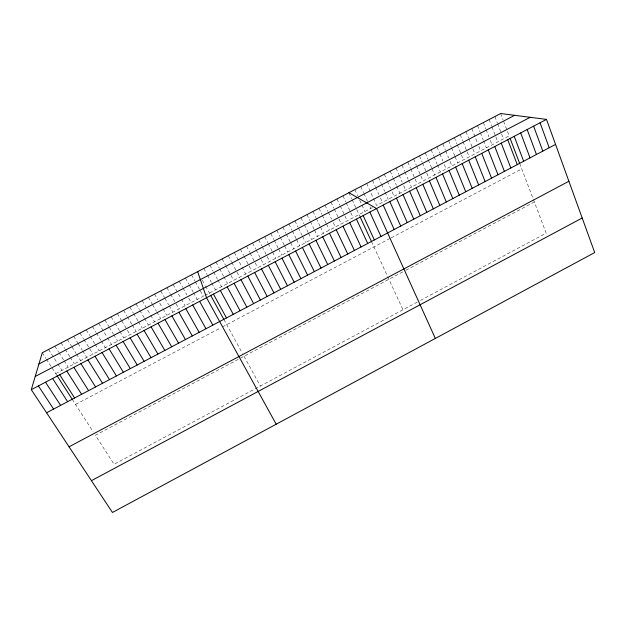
<?xml version="1.0" encoding="UTF-8"?>
<svg xmlns="http://www.w3.org/2000/svg" width="626" height="626" viewBox="0 0 626 626"><rect width="100%" height="100%" fill="white"/><g stroke="black" fill="none" stroke-linecap="round" stroke-linejoin="round"><path stroke-width="0.47" stroke-dasharray="3.13 2.35" d="M417.307 302.1L114.073 464.289L95.387 435.266L405.069 270.682M420.484 300.402L546.201 233.154L533.297 199.256M405.875 270.252L534.33 201.979M75.55 404.459L220.743 327.813M222.449 326.913L390.397 238.256M391.219 237.825L521.748 168.918M55.714 373.636L203.325 296.239L200.023 290.253M204.843 295.449L372.4 207.597M42.271 352.759L45.886 358.377M46.402 359.183L51.575 367.212M52.091 368.018L56.669 375.123M72.287 399.38L93.055 431.643M48.562 349.472L57.31 363.135M57.827 363.941L61.943 370.373M54.853 346.186L58.437 351.82M58.946 352.626L63.555 359.864M64.063 360.67L68.156 367.11M61.137 342.907L64.705 348.549M65.214 349.355L69.791 356.601M70.3 357.407L74.369 363.855M67.412 339.628L71.466 346.084M71.974 346.89L76.02 353.338M76.528 354.144L80.582 360.599M73.688 336.358L77.718 342.813M78.219 343.627L82.249 350.083M82.749 350.889L86.779 357.344M79.948 333.087L83.454 338.744M83.954 339.558L92.977 354.097M86.2 329.824L89.69 335.489M90.191 336.295L94.675 343.58M95.175 344.386L99.158 350.857M92.452 326.561L95.919 332.234M96.42 333.04L100.88 340.333M101.373 341.139L105.34 347.618M98.697 323.306L107.077 337.085M107.57 337.899L111.514 344.378M104.933 320.05L108.854 326.545M109.347 327.351L113.267 333.846M113.76 334.66L117.68 341.147M111.162 316.803L114.574 322.484M115.059 323.298L119.449 330.606M119.942 331.42L123.838 337.915M117.383 313.556L121.264 320.058M121.749 320.872L129.997 334.691M123.596 310.308L126.976 316.005M127.461 316.819L131.796 324.143M132.282 324.957L136.139 331.467M129.809 307.069L133.166 312.773M133.643 313.587L137.963 320.919M138.44 321.733L142.282 328.251M136.006 303.829L139.348 309.541M139.825 310.355L144.121 317.695M144.598 318.509L148.417 325.035M142.204 300.597L150.271 314.471M150.749 315.293L154.544 321.819M148.393 297.366L152.165 303.907M152.642 304.721L156.414 311.255M156.891 312.077L160.663 318.611M154.575 294.142L157.862 299.87M159.74 303.14L162.557 308.047M163.026 308.861L166.774 315.402M160.749 290.918L164.481 297.467M164.951 298.289L168.684 304.839M169.153 305.652L172.886 312.202M166.923 287.702L170.17 293.438M170.632 294.259L178.989 309.001M173.081 284.486L180.93 298.43M181.391 299.244L185.085 305.809M179.239 281.27L182.581 287.248M183.058 288.101L186.877 294.932M188.786 298.344L191.173 302.616M185.382 278.061L188.708 284.048M189.185 284.9L192.98 291.739M193.457 292.592L197.253 299.424M191.525 274.861L194.835 280.847M195.304 281.7L199.553 289.4M202.355 280.221L205.171 285.354M205.641 286.207L210.226 294.58M223.865 319.456L242.411 353.291M244.038 356.257L260.361 386.039M203.794 268.46L207.057 274.454M207.527 275.315L211.259 282.17M211.721 283.022L215.454 289.877M209.913 265.26L213.161 271.269M213.623 272.122L217.339 278.985M217.801 279.845L221.51 286.708M216.033 262.067L219.256 268.077M219.718 268.937L223.412 275.808M223.873 276.669L227.559 283.531M222.136 258.882L225.352 264.9M225.806 265.76L233.608 280.362M228.24 255.698L231.432 261.715M231.894 262.576L239.641 277.201M234.335 252.513L245.674 274.039M240.431 249.336L243.584 255.369M244.03 256.23L251.699 270.878M246.511 246.159L249.649 252.2M250.095 253.06L257.716 267.725M252.591 242.99L255.705 249.038M256.151 249.899L263.726 264.571M258.655 239.821L261.754 245.869M262.2 246.738L269.728 261.425M264.72 236.659L267.803 242.716M268.241 243.577L272.208 251.362M272.646 252.223L275.73 258.28M270.776 233.498L273.844 239.555M274.282 240.423L278.218 248.217M278.656 249.078L281.716 255.142M276.825 230.337L279.877 236.409M280.307 237.27L284.227 245.071M284.658 245.94L287.702 252.004M282.874 227.183L285.902 233.255M286.332 234.124L290.221 241.926M290.66 242.794L293.688 248.866M288.907 224.038L291.919 230.11M292.35 230.978L296.215 238.788M296.646 239.656L299.658 245.736M294.94 220.884L297.929 226.972M298.359 227.841L302.209 235.658M302.632 236.526L305.621 242.606M300.965 217.746L303.939 223.826M304.361 224.703L308.188 232.528M308.61 233.396L311.584 239.484M306.983 214.601L309.94 220.696M310.363 221.565L314.158 229.398M314.581 230.266L317.538 236.362M313 211.463L315.934 217.558M316.357 218.435L320.129 226.276M320.551 227.144L323.485 233.24M319.002 208.333L321.92 214.436M322.335 215.305L326.091 223.153M326.506 224.022L329.425 230.125M325.004 205.195L327.907 211.306M328.314 212.183L331.631 219.163M333.29 222.653L335.364 227.011M330.998 202.073L333.877 208.184M334.292 209.061L341.295 223.905M336.984 198.951L339.848 205.062M340.254 205.938L347.211 220.798M342.962 195.828L345.81 201.948M346.217 202.824L353.134 217.699M348.932 192.706L351.765 198.841M352.172 199.71L359.762 216.158M371.508 241.605L387.259 275.722M387.666 276.606L402.972 309.768M354.848 189.623L357.657 195.758M359.668 200.14L364.888 211.533M360.756 186.54L363.55 192.683M363.949 193.559L367.54 201.455M369.935 206.713L370.733 208.466M366.656 183.465L376.57 205.406L509.165 135.889L503.374 120.685M372.548 180.39L375.303 186.54M375.702 187.417L378.855 194.443M380.428 197.957L382.4 202.355M378.433 177.314L381.171 183.473M381.57 184.349L384.7 191.384M385.092 192.26L388.23 199.295M384.317 174.247L387.04 180.405M387.431 181.282L390.538 188.324M392.095 191.846L394.044 196.243M390.186 171.18L392.893 177.346M393.284 178.222L396.375 185.273M396.767 186.149L399.857 193.199M396.055 168.112L398.746 174.286M399.13 175.17L402.205 182.221M403.747 185.75L405.664 190.155M401.923 165.053L404.592 171.234M404.975 172.111L408.027 179.169M408.41 180.053L411.462 187.111M407.776 162.001L410.429 168.183M410.812 169.067L417.26 184.075M413.63 158.949L416.267 165.131M416.642 166.015L423.051 181.039M419.467 155.897L422.088 162.087M422.464 162.971L428.833 178.011M425.304 152.854L427.91 159.043M428.286 159.927L431.635 167.901M432.003 168.785L434.608 174.983M431.142 149.81L433.724 156.007M434.1 156.891L437.05 163.981M437.425 164.865L440.375 171.954M436.964 146.766L439.538 152.971M439.906 153.855L442.84 160.952M444.311 164.497L446.142 168.934M442.785 143.73L445.336 149.943M445.704 150.827L448.623 157.924M450.078 161.477L451.902 165.913M448.599 140.694L451.135 146.907M451.495 147.799L454.758 155.788M455.118 156.68L457.653 162.893M454.406 137.665L456.925 143.886M457.285 144.77L463.404 159.88M460.212 134.637L462.708 140.858M463.068 141.75L469.14 156.868M466.002 131.609L468.491 137.845M468.843 138.729L474.876 153.863M471.793 128.588L477.435 142.845M478.843 146.406L480.612 150.858M477.575 125.568L480.025 131.812M480.377 132.704L483.178 139.833M483.53 140.725L486.332 147.861M483.358 122.555L485.792 128.799M486.136 129.692L488.922 136.828M490.307 140.404L492.052 144.864M489.125 119.543L491.543 125.795M491.887 126.687L497.764 141.867M494.892 116.538L497.294 122.79M497.639 123.682L503.468 138.878M500.651 113.525L503.038 119.793M519.674 163.48L532.953 198.348"/><path stroke-width="0.94" d="M31.3 389.662L42.271 352.759L500.651 113.525L546.498 119.394L594.7 252.544L112.445 512.475L31.3 389.662L546.498 119.394M91.435 480.674L582.196 218.005M69.056 446.8L568.893 181.258M46.574 412.784L555.552 144.41M38.937 363.972L514.627 115.317M35.22 376.476L530.175 117.305M348.932 192.706L376.555 208.544L435.344 338.439M38.413 385.929L53.601 409.083M45.518 382.204L60.612 405.382M52.615 378.48L67.624 401.689M57.146 375.866L72.287 399.38M59.697 374.763L74.619 397.995M66.779 371.054L81.607 394.31M73.845 367.345L88.595 390.632M80.91 363.636L95.567 386.954M87.961 359.942L102.531 383.284M95.003 356.241L109.487 379.614M102.038 352.555L116.436 375.952M109.065 348.87L123.369 372.29M116.084 345.184L130.302 368.636M123.095 341.506L137.227 364.989M130.091 337.837L144.136 361.343M137.086 334.167L151.046 357.696M144.074 330.505L157.94 354.066M151.046 326.842L164.834 350.435M158.01 323.188L171.712 346.804M164.967 319.542L178.582 343.181M171.923 315.895L185.445 339.558M178.864 312.257L192.307 335.943M185.797 308.618L199.154 332.336M192.722 304.987L205.993 328.728M199.631 301.356L212.824 325.129M276.191 424.217L206.541 297.733L197.659 271.653M210.649 295.347L223.865 319.456M213.443 294.11L226.463 317.938M220.336 290.495L233.271 314.346M227.215 286.888L240.063 310.762M234.093 283.281L246.855 307.178M240.955 279.681L253.64 303.602M247.818 276.082L260.416 300.034M254.665 272.49L267.177 296.466M261.504 268.898L273.938 292.898M268.335 265.314L280.691 289.337M275.166 261.738L287.428 285.785M281.982 258.162L294.165 282.232M288.789 254.586L300.895 278.687M295.589 251.018L307.609 275.143M302.381 247.458L314.322 271.606M309.166 243.897L321.021 268.077M315.942 240.345L327.719 264.548M322.711 236.792L334.401 261.019M329.464 233.248L341.084 257.497M336.217 229.703L347.751 253.984M342.962 226.166L354.41 250.47M349.699 222.637L361.069 246.957M356.421 219.108L367.712 243.451M360.122 216.94L371.508 241.605M363.143 215.579L374.356 239.954M369.856 212.065L380.984 236.456M383.19 205.07L394.161 229.507M389.818 201.588L400.71 226.056M396.43 198.121L407.244 222.613M403.042 194.655L413.778 219.163M409.647 191.188L420.304 215.727M416.235 187.73L426.815 212.292M422.824 184.279L433.325 208.857M429.405 180.828L439.828 205.43M435.97 177.377L446.315 202.01M442.535 173.934L452.801 198.591M449.092 170.499L459.281 195.171M455.634 167.064L465.752 191.759M462.176 163.629L472.215 188.356M468.71 160.201L478.671 184.952M475.236 156.782L485.119 181.548M481.746 153.362L491.559 178.152M488.257 149.95L497.991 174.764M494.759 146.539L504.415 171.375M501.254 143.135L510.832 167.987M510.073 138.276L519.674 163.48M507.741 139.731L517.248 164.607M514.22 136.327L523.649 161.234M520.691 132.939L530.042 157.862M527.155 129.543L536.435 154.489M533.61 126.155L542.812 151.124M540.058 122.774L549.19 147.767"/></g></svg>
